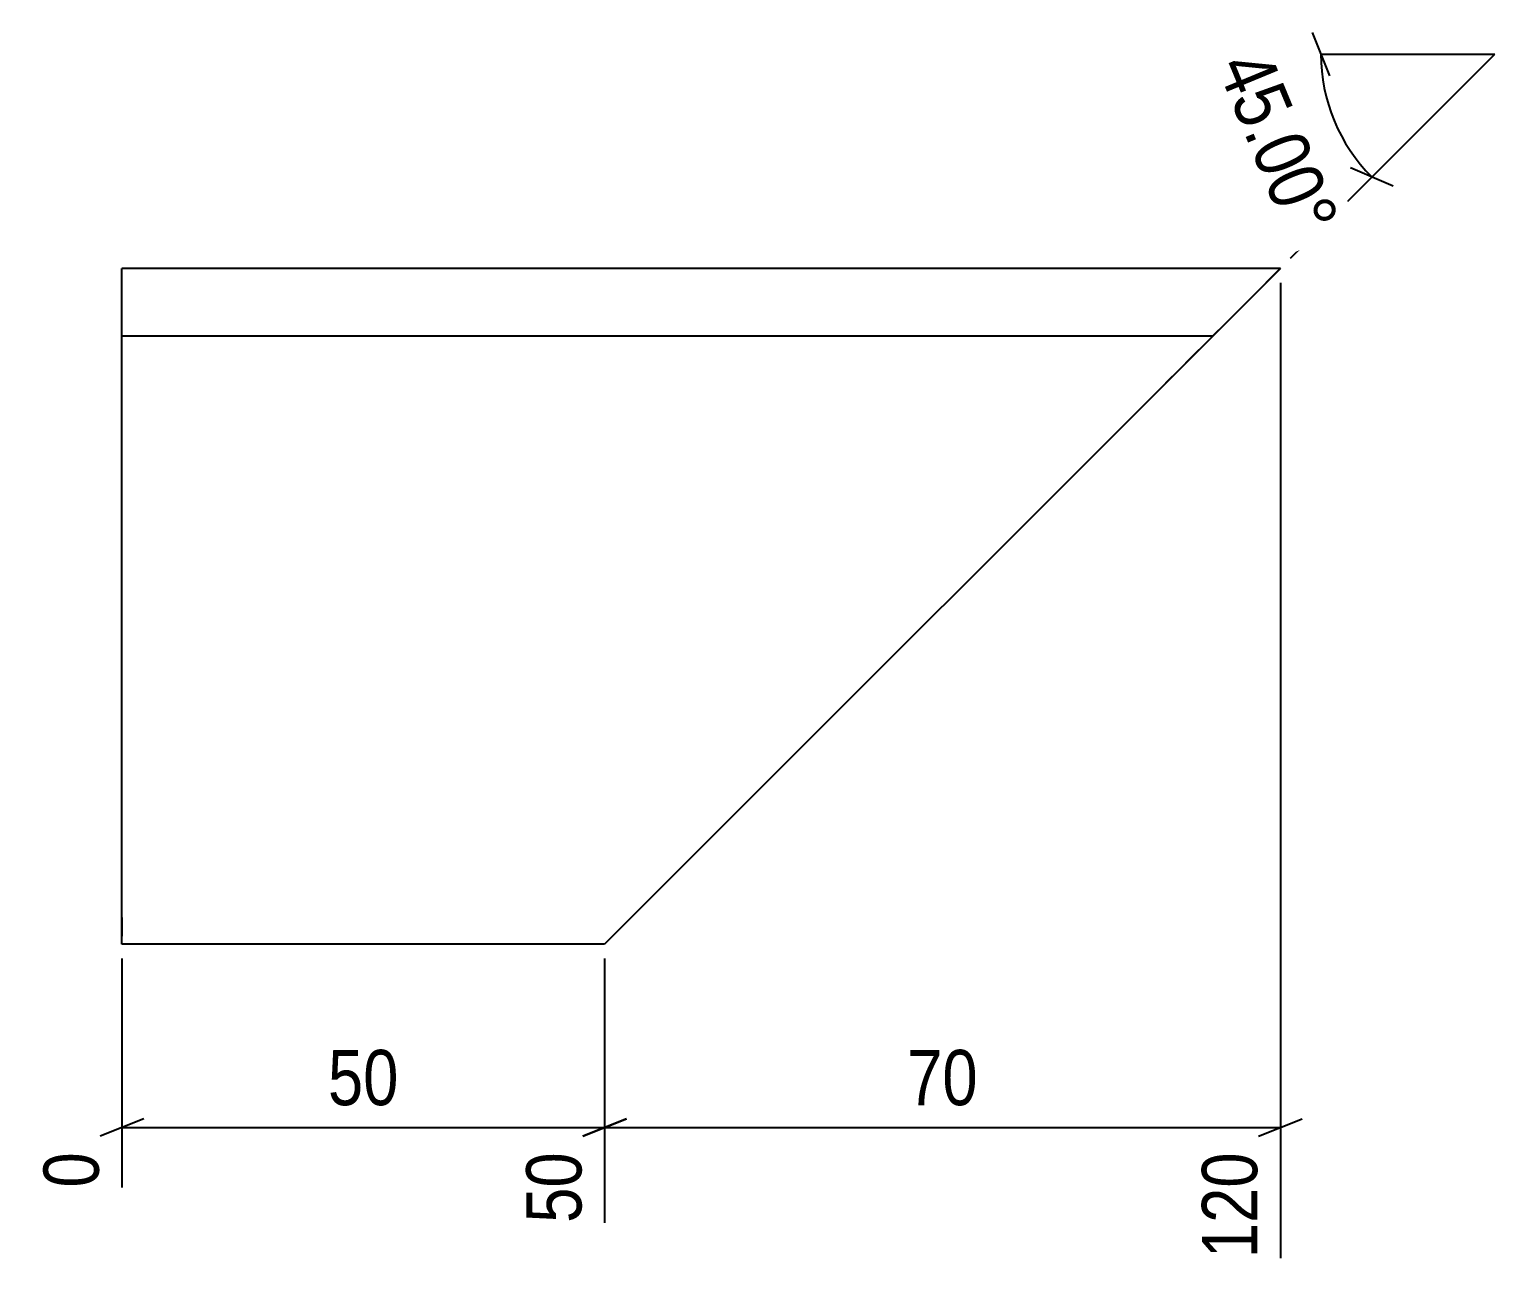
# Model space of a CAD drawing. Header units: millimetres. Extents: x 9 to 10703, y 3 to 155.
# Drawn here: x 5250.9 to 5402.7, y 3.3 to 131.8 of the extents above; entities that cross this region are included whole.
import ezdxf

# ---------------------------------------------------------------- set-up
doc = ezdxf.new("R2010")
doc.units = ezdxf.units.MM
doc.linetypes.add('DXK_LINE_DOT2', pattern=[3.9198, 1.9599, -1.9599])
doc.layers.add('MÅLSÆTNING', color=7, linetype='Continuous')
doc.layers.add('STÅL', color=7, linetype='Continuous')
doc.styles.add('Arial Narrow', font='ARIALN.TTF', dxfattribs={"height": 0.2})

msp = doc.modelspace()

# ---------------------------------------------------------------- linework, layer by layer
at = {"layer": 'MÅLSÆTNING', "color": 7, "linetype": 'Continuous'}
for p, q in [((5383.8, 131.47), (5385.6, 126.97)), ((5384.7, 129.22), (5402.7, 129.22)), ((5389.97, 116.49), (5402.7, 129.22)), ((5392.2, 115.54), (5387.75, 117.45)), ((5381.56, 108.08), (5389.97, 116.49)), ((5380.5, 105.52), (5380.5, 4.5)), ((5260.5, 35.52), (5260.5, 11.81)), ((5310.5, 35.52), (5310.5, 8.16)), ((5310.5, 35.52), (5310.5, 8.16)), ((5262.75, 18.92), (5258.25, 17.12)), ((5312.75, 18.92), (5308.25, 17.12)), ((5308.25, 17.12), (5312.75, 18.92)), ((5378.25, 17.12), (5382.75, 18.92)), ((5260.5, 18.02), (5310.5, 18.02)), ((5310.5, 18.02), (5380.5, 18.02))]:
    msp.add_line(p, q, dxfattribs=at)
msp.add_arc((5402.7, 129.22), 18, 180, 225, dxfattribs=at)
at = {"layer": 'STÅL', "color": 2, "linetype": 'Continuous'}
for p, q in [((5260.5, 37.02), (5260.5, 107.02)), ((5380.5, 107.02), (5260.5, 107.02)), ((5380.5, 107.02), (5310.5, 37.02)), ((5373.5, 100.02), (5260.5, 100.02)), ((5310.5, 37.02), (5260.5, 37.02))]:
    msp.add_line(p, q, dxfattribs=at)
at = {"layer": 'STÅL', "color": 7, "linetype": 'DXK_LINE_DOT2'}
for p, q in [((5367.94, 94.46), (5380.5, 107.02)), ((5260.5, 39.8), (5260.5, 37.02))]:
    msp.add_line(p, q, dxfattribs=at)

# ---------------------------------------------------------------- wipeouts: each hides what was drawn before it
at = {"color": 0}
for points in [[(5290.36, 19.14), (5290.36, 27.54), (5280.64, 27.54), (5280.64, 19.14)], [(5350.36, 19.14), (5350.36, 27.54), (5340.64, 27.54), (5340.64, 19.14)]]:
    msp.add_wipeout(points, dxfattribs=at).dxf.layer = 'MÅLSÆTNING'

# ---------------------------------------------------------------- next in the draw order: texts
at = {"layer": 'MÅLSÆTNING', "color": 3, "style": 'Arial Narrow'}
for s, p in [('50', (5281.84, 20.34)), ('70', (5341.84, 20.34))]:
    msp.add_text(s, height=5.727, dxfattribs=at).set_placement(p)

# ---------------------------------------------------------------- next in the draw order: wipeouts: each hides what was drawn before it
at = {"color": 0}
msp.add_wipeout([(5380.76, 108.2), (5388.52, 111.41), (5380.08, 131.79), (5372.32, 128.58)], dxfattribs=at).dxf.layer = 'MÅLSÆTNING'
at = {"color": 0, "linetype": 'Continuous'}
for points in [[(5259.3, 16.67), (5250.9, 16.67), (5250.9, 10.61), (5259.3, 10.61)], [(5309.3, 16.67), (5300.9, 16.67), (5300.9, 6.96), (5309.3, 6.96)], [(5379.3, 16.67), (5370.9, 16.67), (5370.9, 3.3), (5379.3, 3.3)]]:
    msp.add_wipeout(points, dxfattribs=at).dxf.layer = 'MÅLSÆTNING'

# ---------------------------------------------------------------- next in the draw order: texts
at = {"layer": 'MÅLSÆTNING', "color": 3, "style": 'Arial Narrow'}
msp.add_text('45.00°', height=5.727, rotation=-67.5002, dxfattribs=at).set_placement((5373.89, 127.93))
at = {"layer": 'MÅLSÆTNING', "color": 3, "linetype": 'Continuous', "style": 'Arial Narrow'}
for s, height, p in [('0', 5.73, (5258.1, 11.81)), ('50', 5.727, (5308.1, 8.16)), ('120', 5.727, (5378.1, 4.5))]:
    msp.add_text(s, height=height, rotation=90.0002, dxfattribs=at).set_placement(p)

doc.saveas('drawing.dxf')
